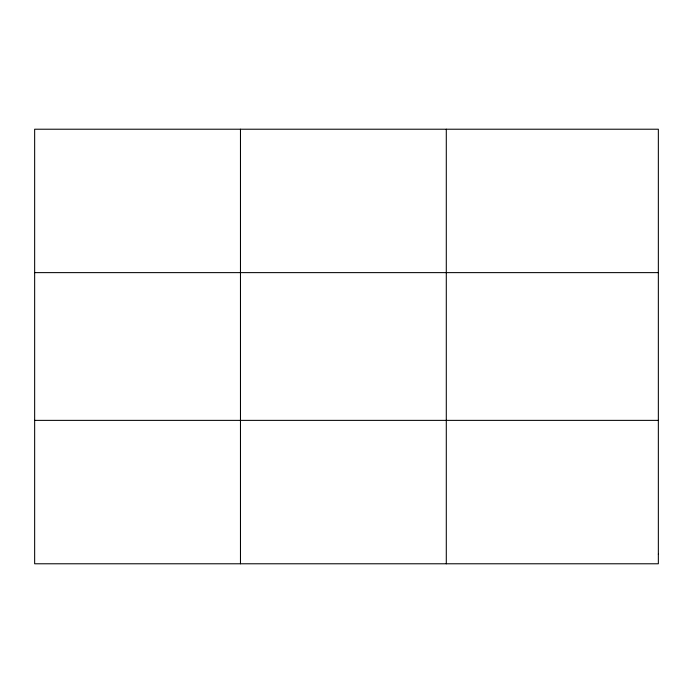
<?xml version="1.0" encoding="UTF-8"?>
<svg xmlns="http://www.w3.org/2000/svg" width="693" height="693" viewBox="0 0 693 693"><rect width="100%" height="100%" fill="white"/><g stroke="black" fill="none" stroke-linecap="round" stroke-linejoin="round"><path stroke-width="1.04" d="M240.471 563.781L240.471 129.219M446.292 563.781L446.292 129.219M34.65 272.626L658.35 272.626M34.65 420.374L658.35 420.374M658.35 554.218L658.35 563.781L34.65 563.781L34.65 129.219L658.35 129.219L658.35 554.218"/></g></svg>
